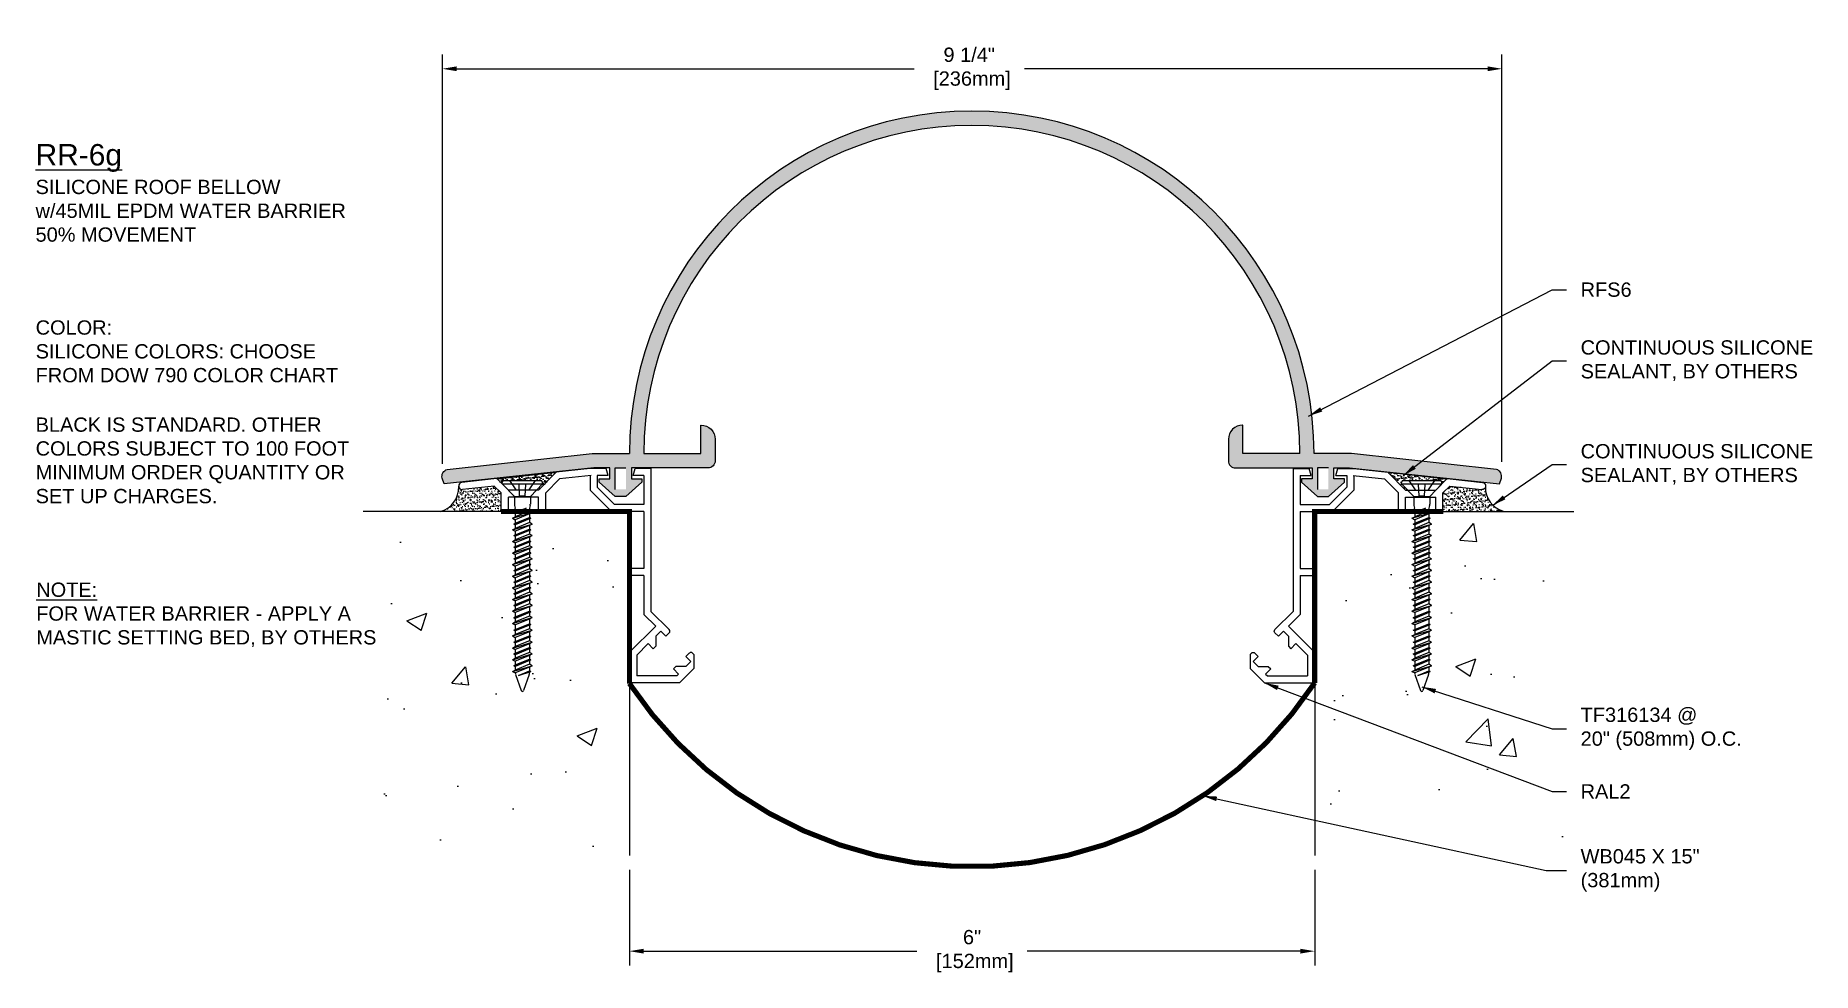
# Model space of a CAD drawing. Header units: inches. Extents: x 0.2 to 15.8, y 0.1 to 8.2.
import ezdxf

# ---------------------------------------------------------------- set-up
doc = ezdxf.new("R2010")
doc.units = ezdxf.units.IN
doc.header["$MEASUREMENT"] = 0
doc.linetypes.add('DASHED', pattern=[0.75, 0.5, -0.25])
for name, color, linetype in [('Anchors', 4, 'Continuous'), ('Conditions', 1, 'Continuous'), ('Dimensions', 3, 'Continuous'), ('Fillers', 2, 'Continuous'), ('Metals', 7, 'Continuous'), ('TEXT', 2, 'Continuous')]:
    doc.layers.add(name, color=color, linetype=linetype)
doc.styles.add('ARIAL', font='arial.ttf')
doc.dimstyles.new('Arial', dxfattribs={"dimtxt": 0.125, "dimasz": 0.125, "dimexe": 0.125, "dimexo": 0.125, "dimgap": 0.125, "dimtad": 0, "dimtih": 1, "dimtoh": 1, "dimdec": 4, "dimzin": 3, "dimdsep": 46, "dimlunit": 4, "dimtxsty": 'ARIAL', "dimcen": 0.125, "dimadec": 0, "dimazin": 0, "dimtfac": 1, "dimtdec": 4, "dimtofl": 0, "dimtmove": 0, "dimatfit": 3, "dimfxl": 0, "dimfrac": 2, "dimtolj": 1, "dimtzin": 0, "dimarcsym": 0})

# ---------------------------------------------------------------- blocks, each defined once
blk = doc.blocks.new('*D6')
at = {"layer": 'DEFPOINTS', "color": 0}
for p in [(5.435, 1.074), (11.435, 1.074), (11.435, 0.238)]:
    blk.add_point(p, dxfattribs=at)
at = {"layer": 'Dimensions', "color": 0, "lineweight": -2}
for p, q in [((5.435, 0.949), (5.435, 0.113)), ((11.435, 0.949), (11.435, 0.113)), ((5.56, 0.238), (7.952, 0.238)), ((11.31, 0.238), (8.918, 0.238))]:
    blk.add_line(p, q, dxfattribs=at)
at = {"layer": 'Dimensions', "color": 0}
for points in [[(5.56, 0.259), (5.56, 0.217), (5.435, 0.238)], [(11.31, 0.259), (11.31, 0.217), (11.435, 0.238)]]:
    blk.add_solid(points, dxfattribs=at)
at = {"layer": 'Dimensions', "color": 0, "insert": (8.435, 0.238), "char_height": 0.125, "attachment_point": 5, "style": 'ARIAL'}
blk.add_mtext('\\A1;6"\\P [152mm]', dxfattribs=at)
blk = doc.blocks.new('*D7')
at = {"layer": 'DEFPOINTS', "color": 0}
for p in [(13.074, 7.959), (3.798, 4.377), (13.074, 4.394)]:
    blk.add_point(p, dxfattribs=at)
at = {"layer": 'Dimensions', "color": 0, "lineweight": -2}
for p, q in [((3.798, 4.502), (3.798, 8.084)), ((3.923, 7.959), (7.927, 7.959)), ((12.949, 7.959), (8.894, 7.959)), ((13.074, 4.519), (13.074, 8.084))]:
    blk.add_line(p, q, dxfattribs=at)
at = {"layer": 'Dimensions', "color": 0}
for points in [[(3.923, 7.98), (3.923, 7.938), (3.798, 7.959)], [(12.949, 7.98), (12.949, 7.938), (13.074, 7.959)]]:
    blk.add_solid(points, dxfattribs=at)
at = {"layer": 'Dimensions', "color": 0, "insert": (8.41, 7.959), "char_height": 0.125, "attachment_point": 5, "style": 'ARIAL'}
blk.add_mtext('\\A1;9 1/4"\\P [236mm]', dxfattribs=at)
blk = doc.blocks.new('A$C63CB1885')
for p, q in [((-0.176, 0), (-0.175, 0.018)), ((-0.176, 0), (0.176, 0)), ((-0.176, 0), (-0.07, -0.113)), ((-0.163, 0.029), (0.163, 0.029)), ((0.07, -0.113), (0.176, 0)), ((0.176, 0), (0.175, 0.018)), ((-0.07, -0.113), (0.07, -0.113)), ((-0.07, -0.113), (-0.07, -0.18)), ((0.07, -0.113), (0.07, -0.18)), ((-0.086, -0.302), (0.086, -0.251)), ((-0.086, -0.302), (-0.062, -0.289)), ((-0.086, -0.302), (-0.062, -0.315)), ((-0.074, -0.251), (0.032, -0.215)), ((-0.074, -0.251), (-0.062, -0.245)), ((-0.074, -0.251), (-0.062, -0.257)), ((-0.074, -0.353), (0.074, -0.302)), ((-0.069, -0.189), (-0.063, -0.215)), ((-0.062, -0.245), (0.032, -0.215)), ((0.032, -0.215), (-0.062, -0.257)), ((-0.062, -0.225), (-0.062, -0.245)), ((0.062, -0.238), (-0.062, -0.289)), ((-0.062, -0.257), (-0.062, -0.289)), ((0.062, -0.264), (-0.062, -0.315)), ((-0.062, -0.346), (0.062, -0.296)), ((0.062, -0.308), (-0.062, -0.359)), ((0.062, -0.225), (0.062, -0.238)), ((0.086, -0.251), (0.062, -0.238)), ((0.086, -0.251), (0.062, -0.264)), ((0.062, -0.264), (0.062, -0.296)), ((0.074, -0.302), (0.062, -0.296)), ((0.074, -0.302), (0.062, -0.308)), ((0.062, -0.308), (0.062, -0.34)), ((0.069, -0.189), (0.063, -0.215)), ((-0.086, -0.403), (0.086, -0.353)), ((-0.086, -0.403), (-0.062, -0.391)), ((-0.086, -0.403), (-0.062, -0.416)), ((-0.086, -0.505), (0.086, -0.454)), ((-0.074, -0.353), (-0.062, -0.346)), ((-0.074, -0.353), (-0.062, -0.359)), ((-0.074, -0.454), (0.074, -0.403)), ((-0.074, -0.454), (-0.062, -0.448)), ((-0.074, -0.454), (-0.062, -0.46)), ((-0.062, -0.315), (-0.062, -0.346)), ((0.062, -0.34), (-0.062, -0.391)), ((-0.062, -0.359), (-0.062, -0.391)), ((0.062, -0.366), (-0.062, -0.416)), ((-0.062, -0.448), (0.062, -0.397)), ((0.062, -0.41), (-0.062, -0.46)), ((-0.062, -0.416), (-0.062, -0.448)), ((0.062, -0.441), (-0.062, -0.492)), ((-0.062, -0.46), (-0.062, -0.492)), ((0.086, -0.353), (0.062, -0.34)), ((0.086, -0.353), (0.062, -0.366)), ((0.062, -0.366), (0.062, -0.397)), ((0.074, -0.403), (0.062, -0.397)), ((0.074, -0.403), (0.062, -0.41)), ((0.062, -0.41), (0.062, -0.441)), ((0.086, -0.454), (0.062, -0.441)), ((0.086, -0.454), (0.062, -0.467)), ((-0.086, -0.505), (-0.062, -0.492)), ((-0.086, -0.505), (-0.062, -0.518)), ((-0.086, -0.607), (0.086, -0.556)), ((-0.086, -0.607), (-0.062, -0.594)), ((-0.086, -0.607), (-0.062, -0.619)), ((-0.074, -0.556), (0.074, -0.505)), ((-0.074, -0.556), (-0.062, -0.55)), ((-0.074, -0.556), (-0.062, -0.562)), ((-0.074, -0.657), (0.074, -0.607)), ((0.062, -0.467), (-0.062, -0.518)), ((-0.062, -0.55), (0.062, -0.499)), ((0.062, -0.511), (-0.062, -0.562)), ((-0.062, -0.518), (-0.062, -0.55)), ((0.062, -0.543), (-0.062, -0.594)), ((-0.062, -0.562), (-0.062, -0.594)), ((0.062, -0.569), (-0.062, -0.619)), ((-0.062, -0.651), (0.062, -0.6)), ((0.062, -0.613), (-0.062, -0.664)), ((-0.062, -0.619), (-0.062, -0.651)), ((0.062, -0.467), (0.062, -0.499)), ((0.074, -0.505), (0.062, -0.499)), ((0.074, -0.505), (0.062, -0.511)), ((0.062, -0.511), (0.062, -0.543)), ((0.086, -0.556), (0.062, -0.543)), ((0.086, -0.556), (0.062, -0.569)), ((0.062, -0.569), (0.062, -0.6)), ((0.074, -0.607), (0.062, -0.6)), ((0.074, -0.607), (0.062, -0.613)), ((0.062, -0.613), (0.062, -0.644)), ((-0.086, -0.708), (0.086, -0.657)), ((-0.086, -0.708), (-0.062, -0.695)), ((-0.086, -0.708), (-0.062, -0.721)), ((-0.086, -0.81), (0.086, -0.759)), ((-0.074, -0.657), (-0.062, -0.651)), ((-0.074, -0.657), (-0.062, -0.664)), ((-0.074, -0.759), (0.074, -0.708)), ((-0.074, -0.759), (-0.062, -0.753)), ((-0.074, -0.759), (-0.062, -0.765)), ((0.062, -0.644), (-0.062, -0.695)), ((-0.062, -0.664), (-0.062, -0.695)), ((0.062, -0.67), (-0.062, -0.721)), ((-0.062, -0.753), (0.062, -0.702)), ((0.062, -0.714), (-0.062, -0.765)), ((-0.062, -0.721), (-0.062, -0.753)), ((0.062, -0.746), (-0.062, -0.797)), ((-0.062, -0.765), (-0.062, -0.797)), ((0.062, -0.772), (-0.062, -0.823)), ((0.086, -0.657), (0.062, -0.644)), ((0.086, -0.657), (0.062, -0.67)), ((0.062, -0.67), (0.062, -0.702)), ((0.074, -0.708), (0.062, -0.702)), ((0.074, -0.708), (0.062, -0.714)), ((0.062, -0.714), (0.062, -0.746)), ((0.086, -0.759), (0.062, -0.746)), ((0.086, -0.759), (0.062, -0.772)), ((0.062, -0.772), (0.062, -0.804)), ((-0.086, -0.81), (-0.062, -0.797)), ((-0.086, -0.81), (-0.062, -0.823)), ((-0.086, -0.911), (0.086, -0.86)), ((-0.086, -0.911), (-0.062, -0.898)), ((-0.086, -0.911), (-0.062, -0.924)), ((-0.074, -0.86), (0.074, -0.81)), ((-0.074, -0.86), (-0.062, -0.854)), ((-0.074, -0.86), (-0.062, -0.867)), ((-0.074, -0.962), (0.074, -0.911)), ((-0.062, -0.854), (0.062, -0.804)), ((0.062, -0.816), (-0.062, -0.867)), ((-0.062, -0.823), (-0.062, -0.854)), ((0.062, -0.848), (-0.062, -0.898)), ((-0.062, -0.867), (-0.062, -0.898)), ((0.062, -0.873), (-0.062, -0.924)), ((-0.062, -0.956), (0.062, -0.905)), ((0.062, -0.917), (-0.062, -0.968)), ((-0.062, -0.924), (-0.062, -0.956)), ((0.074, -0.81), (0.062, -0.804)), ((0.074, -0.81), (0.062, -0.816)), ((0.062, -0.816), (0.062, -0.848)), ((0.086, -0.86), (0.062, -0.848)), ((0.086, -0.86), (0.062, -0.873)), ((0.062, -0.873), (0.062, -0.905)), ((0.074, -0.911), (0.062, -0.905)), ((0.074, -0.911), (0.062, -0.917)), ((0.062, -0.917), (0.062, -0.949)), ((-0.086, -1.013), (0.086, -0.962)), ((-0.086, -1.013), (-0.062, -1)), ((-0.086, -1.013), (-0.062, -1.026)), ((-0.086, -1.114), (0.086, -1.064)), ((-0.074, -0.962), (-0.062, -0.956)), ((-0.074, -0.962), (-0.062, -0.968)), ((-0.074, -1.064), (0.074, -1.013)), ((-0.074, -1.064), (-0.062, -1.057)), ((-0.074, -1.064), (-0.062, -1.07)), ((0.062, -0.949), (-0.062, -1)), ((-0.062, -0.968), (-0.062, -1)), ((0.062, -0.975), (-0.062, -1.026)), ((-0.062, -1.057), (0.062, -1.007)), ((0.062, -1.019), (-0.062, -1.07)), ((-0.062, -1.026), (-0.062, -1.057)), ((0.062, -1.051), (-0.062, -1.101)), ((-0.062, -1.07), (-0.062, -1.101)), ((0.062, -1.077), (-0.062, -1.127)), ((0.086, -0.962), (0.062, -0.949)), ((0.086, -0.962), (0.062, -0.975)), ((0.062, -0.975), (0.062, -1.007)), ((0.074, -1.013), (0.062, -1.007)), ((0.074, -1.013), (0.062, -1.019)), ((0.062, -1.019), (0.062, -1.051)), ((0.086, -1.064), (0.062, -1.051)), ((0.086, -1.064), (0.062, -1.077)), ((0.062, -1.077), (0.062, -1.115)), ((-0.086, -1.114), (-0.062, -1.101)), ((-0.086, -1.114), (-0.062, -1.127)), ((-0.086, -1.222), (0.086, -1.171)), ((-0.086, -1.222), (-0.062, -1.209)), ((-0.086, -1.222), (-0.062, -1.235)), ((-0.074, -1.171), (0.074, -1.121)), ((-0.074, -1.171), (-0.062, -1.165)), ((-0.074, -1.171), (-0.062, -1.178)), ((-0.074, -1.282), (0.074, -1.231)), ((-0.062, -1.165), (0.062, -1.115)), ((0.062, -1.127), (-0.062, -1.178)), ((-0.062, -1.127), (-0.062, -1.165)), ((0.062, -1.159), (-0.062, -1.209)), ((-0.062, -1.178), (-0.062, -1.209)), ((0.062, -1.184), (-0.062, -1.235)), ((-0.062, -1.275), (0.062, -1.225)), ((-0.062, -1.235), (-0.062, -1.275)), ((0.062, -1.237), (-0.062, -1.288)), ((0.074, -1.121), (0.062, -1.115)), ((0.074, -1.121), (0.062, -1.127)), ((0.062, -1.127), (0.062, -1.159)), ((0.086, -1.171), (0.062, -1.159)), ((0.086, -1.171), (0.062, -1.184)), ((0.062, -1.184), (0.062, -1.225)), ((0.074, -1.231), (0.062, -1.225)), ((0.074, -1.231), (0.062, -1.237)), ((0.062, -1.237), (0.062, -1.269)), ((-0.086, -1.332), (0.086, -1.282)), ((-0.086, -1.332), (-0.062, -1.319)), ((-0.086, -1.332), (-0.062, -1.345)), ((-0.086, -1.438), (0.086, -1.387)), ((-0.074, -1.282), (-0.062, -1.275)), ((-0.074, -1.282), (-0.062, -1.288)), ((-0.074, -1.387), (0.074, -1.336)), ((-0.074, -1.387), (-0.062, -1.381)), ((-0.074, -1.387), (-0.062, -1.393)), ((0.062, -1.269), (-0.062, -1.319)), ((-0.062, -1.288), (-0.062, -1.319)), ((0.062, -1.295), (-0.062, -1.345)), ((-0.062, -1.381), (0.062, -1.33)), ((0.062, -1.343), (-0.062, -1.393)), ((-0.062, -1.345), (-0.062, -1.381)), ((0.062, -1.374), (-0.062, -1.425)), ((-0.062, -1.393), (-0.062, -1.425)), ((0.062, -1.4), (-0.062, -1.451)), ((0.086, -1.282), (0.062, -1.269)), ((0.086, -1.282), (0.062, -1.295)), ((0.062, -1.295), (0.062, -1.33)), ((0.074, -1.336), (0.062, -1.33)), ((0.074, -1.336), (0.062, -1.343)), ((0.062, -1.343), (0.062, -1.374)), ((0.086, -1.387), (0.062, -1.374)), ((0.086, -1.387), (0.062, -1.4)), ((0.062, -1.4), (0.062, -1.433)), ((-0.086, -1.438), (-0.062, -1.425)), ((-0.086, -1.438), (-0.062, -1.451)), ((-0.086, -1.54), (0.086, -1.489)), ((-0.086, -1.54), (-0.062, -1.527)), ((-0.086, -1.54), (-0.062, -1.553)), ((-0.074, -1.489), (0.074, -1.439)), ((-0.074, -1.489), (-0.062, -1.483)), ((-0.074, -1.489), (-0.062, -1.496)), ((-0.074, -1.592), (0.074, -1.541)), ((-0.062, -1.483), (0.062, -1.433)), ((0.062, -1.445), (-0.062, -1.496)), ((-0.062, -1.451), (-0.062, -1.483)), ((0.062, -1.477), (-0.062, -1.527)), ((-0.062, -1.496), (-0.062, -1.527)), ((0.062, -1.502), (-0.062, -1.553)), ((-0.062, -1.586), (0.062, -1.535)), ((0.062, -1.547), (-0.062, -1.598)), ((-0.062, -1.553), (-0.062, -1.586)), ((0.074, -1.439), (0.062, -1.433)), ((0.074, -1.439), (0.062, -1.445)), ((0.062, -1.445), (0.062, -1.477)), ((0.086, -1.489), (0.062, -1.477)), ((0.086, -1.489), (0.062, -1.502)), ((0.062, -1.502), (0.062, -1.535)), ((0.074, -1.541), (0.062, -1.535)), ((0.074, -1.541), (0.062, -1.547)), ((0.062, -1.547), (0.062, -1.579)), ((-0.086, -1.643), (0.086, -1.592)), ((-0.086, -1.643), (-0.062, -1.63)), ((-0.086, -1.643), (-0.062, -1.655)), ((-0.074, -1.592), (-0.062, -1.586)), ((-0.074, -1.592), (-0.062, -1.598)), ((0.062, -1.579), (-0.062, -1.63)), ((-0.062, -1.598), (-0.062, -1.63)), ((0.062, -1.605), (-0.062, -1.655)), ((-0.06, -1.668), (-0.01, -1.81)), ((-0.034, -1.679), (0.062, -1.636)), ((-0.034, -1.679), (0.074, -1.643)), ((0.062, -1.649), (-0.034, -1.679)), ((0.06, -1.668), (0.01, -1.81)), ((0.086, -1.592), (0.062, -1.579)), ((0.086, -1.592), (0.062, -1.605)), ((0.062, -1.605), (0.062, -1.652)), ((0.074, -1.643), (0.062, -1.636)), ((0.074, -1.643), (0.062, -1.649))]:
    blk.add_line(p, q)
at = {"linetype": 'DASHED', "ltscale": 0.025}
for p, q in [((-0.113, 0.029), (-0.024, -0.106)), ((-0.024, -0.106), (-0.031, 0.028)), ((0.024, -0.106), (0.031, 0.029)), ((0.112, 0.029), (0.024, -0.106)), ((-0.024, -0.106), (0.024, -0.106))]:
    blk.add_line(p, q, dxfattribs=at)
for centre, radius, start, end in [((-0.163, 0.017), 0.0112, 90, 175), ((0.163, 0.017), 0.0112, 5, 90), ((-0.023, -0.18), 0.0465, 180, 191.9357), ((-0.109, -0.225), 0.0465, 0, 11.9357), ((0.109, -0.225), 0.0465, 168.0643, 180), ((0.023, -0.18), 0.0465, 348.0643, 0), ((-0.016, -1.652), 0.0465, 183.9476, 199.3058), ((0.016, -1.652), 0.0465, 340.6942, 0), ((0, -1.806), 0.0106, 204.1001, 335.8999)]:
    blk.add_arc(centre, radius, start, end)
blk = doc.blocks.new('TF316134')
blk.add_blockref('A$C63CB1885', (0, -0.0285))
blk = doc.blocks.new('RAL2')
for p, q in [((-0.345, 1.875), (-0.642, 1.843)), ((-0.205, 1.875), (-0.345, 1.875)), ((-0.188, 1.813), (-0.205, 1.875)), ((0.03, 1.813), (0.047, 1.875)), ((0.187, 1.875), (0.047, 1.875)), ((0.187, 1.875), (0.187, 0.625)), ((-1.497, 1.72), (-1.497, 1.718)), ((-1.162, 1.787), (-1.47, 1.753)), ((-1.185, 1.722), (-1.464, 1.692)), ((-1.125, 1.662), (-1.185, 1.722)), ((-1.062, 1.687), (-1.162, 1.787)), ((-0.797, 1.687), (-0.642, 1.843)), ((-0.735, 1.662), (-0.613, 1.784)), ((-0.338, 1.813), (-0.613, 1.784)), ((-0.345, 1.813), (-0.345, 1.687)), ((-0.188, 1.813), (-0.283, 1.813)), ((-0.283, 1.813), (-0.283, 1.713)), ((-0.132, 1.562), (-0.283, 1.713)), ((0.125, 1.813), (0.03, 1.813)), ((0.125, 1.813), (0.125, 1.562)), ((-1.125, 1.5), (-1.125, 1.662)), ((-0.797, 1.687), (-1.062, 1.687)), ((-0.797, 1.625), (-1.062, 1.625)), ((-1.062, 1.5), (-1.062, 1.625)), ((-0.797, 1.5), (-0.797, 1.625)), ((-0.735, 1.5), (-0.735, 1.662)), ((-0.158, 1.5), (-0.345, 1.687)), ((0.125, 1.562), (-0.132, 1.562)), ((-1.062, 1.5), (-1.125, 1.5)), ((-0.735, 1.5), (-0.797, 1.5)), ((0.125, 1.5), (-0.158, 1.5)), ((0.125, 1.5), (0.125, 1)), ((0, 1), (0, 0.938)), ((0.125, 1), (0, 1)), ((0.125, 0.938), (0, 0.938)), ((0.125, 0.938), (0.125, 0.599)), ((0.187, 0.625), (0.346, 0.466)), ((0.228, 0.496), (0, 0.268)), ((0.125, 0.599), (0.228, 0.496)), ((0.163, 0.343), (0.062, 0.242)), ((0.163, 0.343), (0.206, 0.299)), ((0.228, 0.321), (0.206, 0.299)), ((0.272, 0.452), (0.228, 0.408)), ((0.228, 0.408), (0.228, 0.321)), ((0.272, 0.452), (0.316, 0.408)), ((0.346, 0.438), (0.316, 0.408)), ((0, 0.268), (0, 0)), ((0.062, 0.242), (0.062, 0.062)), ((0.522, 0.261), (0.493, 0.232)), ((0.493, 0.232), (0.537, 0.187)), ((0.537, 0.187), (0.493, 0.143)), ((0.551, 0.261), (0.563, 0.249)), ((0.563, 0.249), (0.563, 0.125)), ((0.438, 0), (0, 0)), ((0.412, 0.062), (0.062, 0.062)), ((0.405, 0.144), (0.383, 0.122)), ((0.383, 0.122), (0.428, 0.077)), ((0.493, 0.143), (0.405, 0.144)), ((0.428, 0.077), (0.412, 0.062)), ((0.563, 0.125), (0.438, 0))]:
    blk.add_line(p, q)
for centre, radius, start, end in [((-1.467, 1.723), 0.03, 96.1768, 186.1768), ((-1.467, 1.721), 0.03, 186.1768, 276.1768), ((0.332, 0.452), 0.02, 315, 45), ((0.537, 0.247), 0.02, 45, 135)]:
    blk.add_arc(centre, radius, start, end)
blk = doc.blocks.new('RFS6 at 6RR')
h = blk.add_hatch(color=256)
h.dxf.hatch_style = 1
h.paths.add_polyline_path([(0.922, 0.251, 0.416578), (0.797, 0.375), (0.797, 0.125), (0.297, 0.125, -1), (6.041, 0.125), (5.541, 0.125), (5.541, 0.375, 0.416578), (5.416, 0.251), (5.416, 0.062, 0.414214), (5.478, 0), (6.15, 0), (6.15, -0.094), (6.056, -0.094), (6.056, -0.125), (6.197, -0.25), (6.244, -0.25), (6.291, -0.25), (6.431, -0.125), (6.431, -0.094), (6.338, -0.094), (6.338, 0), (6.477, 0), (7.79, -0.138), (7.806, -0.09, 0.414214), (7.762, -0.013), (6.494, 0.125), (6.166, 0.125, 1), (0.172, 0.125), (-0.156, 0.125), (-1.424, -0.013, 0.450136), (-1.466, -0.097), (-1.452, -0.138), (-0.14, 0), (0, 0), (0, -0.094), (-0.094, -0.094), (-0.094, -0.125), (0.047, -0.25), (0.094, -0.25), (0.141, -0.25), (0.281, -0.125), (0.281, -0.094), (0.188, -0.094), (0.188, 0), (0.859, 0, 0.414214), (0.922, 0.062)])
h.paths.add_polyline_path([(0.141, 0), (0.141, -0.188), (0.047, -0.188), (0.047, 0), (0.094, 0)], flags=16)
h.paths.add_polyline_path([(6.197, 0), (6.244, 0), (6.291, 0), (6.291, -0.188), (6.197, -0.188)], flags=16)
for p, q in [((0.047, 0), (0.094, 0)), ((0.047, -0.188), (0.047, 0)), ((0.094, 0), (0.141, 0)), ((6.197, 0), (6.197, -0.188)), ((6.244, 0), (6.197, 0)), ((6.291, 0), (6.244, 0))]:
    blk.add_line(p, q)
for points in [[(0.297, 0.125), (0.797, 0.125), (0.797, 0.375), (0.798, 0.375, -0.414214), (0.922, 0.251), (0.922, 0.062, -0.414214), (0.859, 0), (0.188, 0), (0.188, -0.094), (0.281, -0.094), (0.281, -0.125), (0.141, -0.25), (0.094, -0.25), (0.047, -0.25), (-0.094, -0.125), (-0.094, -0.094), (0, -0.094), (0, 0), (-0.14, 0), (-1.452, -0.138), (-1.468, -0.09, -0.414214), (-1.424, -0.013), (-0.156, 0.125), (0.172, 0.125)], [(6.041, 0.125), (5.541, 0.125), (5.541, 0.375), (5.54, 0.375, 0.414214), (5.416, 0.251), (5.416, 0.062, 0.414214), (5.478, 0), (6.15, 0), (6.15, -0.094), (6.056, -0.094), (6.056, -0.125), (6.197, -0.25), (6.244, -0.25), (6.291, -0.25), (6.431, -0.125), (6.431, -0.094), (6.338, -0.094), (6.338, 0), (6.477, 0), (7.79, -0.138), (7.806, -0.09, 0.414214), (7.762, -0.013), (6.494, 0.125), (6.166, 0.125)]]:
    blk.add_lwpolyline(points, format="xyb")
for radius in [2.997, 2.872]:
    blk.add_arc((3.169, 0.125), radius, 0, 180)

msp = doc.modelspace()

# ---------------------------------------------------------------- hatches: boundary and pattern name
at = {"layer": 'Conditions'}
h = msp.add_hatch(dxfattribs=at)
h.set_pattern_fill('AR-SAND', color=256, scale=0.02)
h.set_pattern_definition([(37.5, (0.12159, -0.037263), (-0.00125987, 0.03853648), [0, -0.0304, 0, -0.034, 0, -0.0325]), (7.5, (0.12159, -0.037263), (0.03539553, 0.05644292), [0, -0.0164, 0, -0.0274, 0, -0.0105]), (327.5, (0.09699, -0.037263), (0.06228284, 0.00011318), [0, -0.01, 0, -0.036, 0, -0.047]), (317.5, (0.09699, -0.037263), (0.06012253, 0.0175535), [0, -0.005, 0, -0.0236, 0, -0.027])])
h.paths.add_polyline_path([(4.79531, 4.42871), (4.27484, 4.37238), (4.36355, 4.28366), (4.3215, 4.32808), (4.3231, 4.34631, -0.38887873), (4.3343, 4.35658), (4.6612, 4.35658, -0.38887873), (4.67241, 4.34631), (4.674, 4.32808), (4.62167, 4.27281), (4.63941, 4.27281)])
h = msp.add_hatch(dxfattribs=at)
h.set_pattern_fill('AR-SAND', color=256, scale=0.02)
h.set_pattern_definition([(37.5, (-0.87841, -0.037263), (-0.00125987, 0.038536475), [0, -0.0304, 0, -0.034, 0, -0.0325]), (7.5, (-0.87841, -0.037263), (0.03539553, 0.05644292), [0, -0.0164, 0, -0.0274, 0, -0.0105]), (327.5, (-0.90301, -0.037263), (0.06228284, 0.00011318), [0, -0.01, 0, -0.036, 0, -0.047]), (317.5, (-0.90301, -0.037263), (0.06012253, 0.01755351), [0, -0.005, 0, -0.0236, 0, -0.027])])
h.paths.add_polyline_path([(12.07501, 4.42871), (12.23091, 4.27281), (12.24864, 4.27281), (12.19631, 4.32808), (12.19791, 4.34631, -0.38887873), (12.20912, 4.35658), (12.53601, 4.35658, -0.38887873), (12.54722, 4.34631), (12.54881, 4.32808), (12.50676, 4.28366), (12.59548, 4.37238)])
h = msp.add_hatch(dxfattribs=at)
h.set_pattern_fill('AR-SAND', color=256, scale=0.02)
h.set_pattern_definition([(37.5, (0.07698, -1.23171), (-0.00125987, 0.03853648), [0, -0.0304, 0, -0.034, 0, -0.0325]), (7.5, (0.07698, -1.23171), (0.03539553, 0.05644292), [0, -0.0164, 0, -0.0274, 0, -0.0105]), (327.5, (0.05238, -1.23171), (0.06228284, 0.00011318), [0, -0.01, 0, -0.036, 0, -0.047]), (317.5, (0.05238, -1.23171), (0.06012253, 0.0175535), [0, -0.005, 0, -0.0236, 0, -0.027])])
h.paths.add_polyline_path([(4.31191, 4.24763), (4.25199, 4.30754), (3.9734, 4.2774, -0.41421356), (3.94035, 4.30399, -0.35781751), (3.77888, 4.08581), (4.31191, 4.08581)])
h = msp.add_hatch(dxfattribs=at)
h.set_pattern_fill('AR-SAND', color=256, scale=0.02)
h.set_pattern_definition([(37.5, (4.06785, -1.23072), (-0.00125987, 0.03853648), [0, -0.0304, 0, -0.034, 0, -0.0325]), (7.5, (4.06785, -1.23072), (0.03539553, 0.05644292), [0, -0.0164, 0, -0.0274, 0, -0.0105]), (327.5, (4.04325, -1.23072), (0.06228284, 0.00011318), [0, -0.01, 0, -0.036, 0, -0.047]), (317.5, (4.04325, -1.23072), (0.06012253, 0.0175535), [0, -0.005, 0, -0.0236, 0, -0.027])])
edge = h.paths.add_edge_path()
edge.add_line((12.55841, 4.24763), (12.61833, 4.30754))
edge.add_line((12.61833, 4.30754), (12.89702, 4.27838))
edge.add_arc((12.90025, 4.30821), 0.03, 263.823199, 353.823199)
edge.add_arc((13.14373, 4.29426), 0.21393, 177.127365, 255.879759)
edge.add_line((13.09154, 4.0868), (12.55841, 4.0868))
edge.add_line((12.55841, 4.0868), (12.55841, 4.24763))
h = msp.add_hatch(dxfattribs=at)
h.set_pattern_fill('AR-CONC', color=256, scale=0.25)
h.set_pattern_definition([(50, (25.3915, -56.6552), (1.79315, -0.15688), [0.1875, -2.0625]), (355, (25.3915, -56.6552), (-0.34688, 1.88048), [0.15, -1.65]), (100.4514, (25.541, -56.6682), (1.44627, 1.7236), [0.15935, -1.752855]), (46.1842, (25.3915, -56.1552), (2.6681, -0.4138), [0.28125, -3.09375]), (96.6356, (25.6138, -56.1897), (2.33665, 2.4353), [0.23903, -2.62928]), (351.184, (25.3915, -56.1552), (2.33665, 2.4353), [0.225, -2.475]), (21, (25.6415, -56.2802), (1.492268, -1.006547), [0.1875, -2.0625]), (326, (25.6415, -56.2802), (0.60829, 1.812875), [0.15, -1.65]), (71.4514, (25.7658, -56.364), (2.100556, 0.80633), [0.15935, -1.752855]), (37.5, (25.3915, -56.6552), (0.0303996, 0.8322346), [0, -1.63, 0, -1.675, 0, -1.65625]), (7.5, (25.3915, -56.6552), (0.657674, 0.986029), [0, -0.955, 0, -1.5925, 0, -0.63125]), (327.5, (24.834, -56.6552), (1.334556, -0.056387), [0, -0.625, 0, -1.95, 0, -2.5875]), (317.5, (24.584, -56.6552), (1.457965, 0.250262), [0, -0.8125, 0, -1.295, 0, -1.8375])])
h.paths.add_polyline_path([(4.4115, 2.92302), (4.4355, 2.93595), (4.4355, 2.96764), (4.42406, 2.9738), (4.4355, 2.97997), (4.4355, 3.01166), (4.4115, 3.02458), (4.4355, 3.03751), (4.4355, 3.0692), (4.42406, 3.07536), (4.4355, 3.08153), (4.4355, 3.11322), (4.4115, 3.12615), (4.4355, 3.13907), (4.4355, 3.17076), (4.42406, 3.17693), (4.4355, 3.18309), (4.4355, 3.20697), (4.4115, 3.2199), (4.4355, 3.23282), (4.4355, 3.26451), (4.42406, 3.27068), (4.4355, 3.27684), (4.4355, 3.30853), (4.4115, 3.32146), (4.4355, 3.33438), (4.4355, 3.36608), (4.42406, 3.37224), (4.4355, 3.3784), (4.4355, 3.4101), (4.4115, 3.42302), (4.4355, 3.43595), (4.4355, 3.46764), (4.42406, 3.4738), (4.4355, 3.47997), (4.4355, 3.51166), (4.4115, 3.52458), (4.4355, 3.53751), (4.4355, 3.5692), (4.42406, 3.57536), (4.4355, 3.58153), (4.4355, 3.61322), (4.4115, 3.62615), (4.4355, 3.63907), (4.4355, 3.67076), (4.42406, 3.67693), (4.4355, 3.68309), (4.4355, 3.71478), (4.4115, 3.72771), (4.4355, 3.74063), (4.4355, 3.77233), (4.42406, 3.77849), (4.4355, 3.78465), (4.4355, 3.81635), (4.4115, 3.82927), (4.4355, 3.8422), (4.4355, 3.87389), (4.42406, 3.88005), (4.4355, 3.88622), (4.4355, 3.91791), (4.4115, 3.93083), (4.4355, 3.94376), (4.4355, 3.97545), (4.42406, 3.98161), (4.4355, 3.98778), (4.4355, 4.01947), (4.4115, 4.0324), (4.4355, 4.04532), (4.4355, 4.07701), (4.41917, 4.08581), (3.10244, 4.08581), (3.10244, 1.07401), (5.43516, 1.07401), (5.43516, 4.08581), (5.27891, 4.08581), (4.57912, 4.08581), (4.584, 4.08318), (4.56, 4.07025), (4.56, 4.03856), (4.57145, 4.0324), (4.56, 4.02623), (4.56, 3.99454), (4.584, 3.98161), (4.56, 3.96869), (4.56, 3.937), (4.57145, 3.93083), (4.56, 3.92467), (4.56, 3.89298), (4.584, 3.88005), (4.56, 3.86713), (4.56, 3.83543), (4.57145, 3.82927), (4.56, 3.82311), (4.56, 3.79141), (4.584, 3.77849), (4.56, 3.76556), (4.56, 3.73387), (4.57145, 3.72771), (4.56, 3.72154), (4.56, 3.68985), (4.584, 3.67693), (4.56, 3.664), (4.56, 3.63231), (4.57145, 3.62615), (4.56, 3.61998), (4.56, 3.58829), (4.584, 3.57536), (4.56, 3.56244), (4.56, 3.53075), (4.57145, 3.52458), (4.56, 3.51842), (4.56, 3.48673), (4.584, 3.4738), (4.56, 3.46088), (4.56, 3.42918), (4.57145, 3.42302), (4.56, 3.41686), (4.56, 3.38516), (4.584, 3.37224), (4.56, 3.35931), (4.56, 3.32762), (4.57145, 3.32146), (4.56, 3.31529), (4.56, 3.2836), (4.584, 3.27068), (4.56, 3.25775), (4.56, 3.23387), (4.57145, 3.22771), (4.56, 3.22154), (4.56, 3.18985), (4.584, 3.17693), (4.56, 3.164), (4.56, 3.13231), (4.57145, 3.12615), (4.56, 3.11998), (4.56, 3.08829), (4.584, 3.07536), (4.56, 3.06244), (4.56, 3.03075), (4.57145, 3.02458), (4.56, 3.01842), (4.56, 2.98673), (4.584, 2.9738), (4.56, 2.96088), (4.56, 2.92918), (4.57145, 2.92302), (4.56, 2.91686), (4.56, 2.88516), (4.584, 2.87224), (4.56, 2.85931), (4.56, 2.82762), (4.57145, 2.82146), (4.56, 2.81529), (4.56, 2.7836), (4.584, 2.77068), (4.56, 2.75775), (4.56, 2.72606), (4.57145, 2.7199), (4.56, 2.71373), (4.56, 2.68111, -0.08443704), (4.55739, 2.66574), (4.50798, 2.52469, -0.70927499), (4.48811, 2.52302), (4.43812, 2.66574, -0.08443704), (4.4355, 2.68111), (4.4355, 2.70697), (4.4115, 2.7199), (4.4355, 2.73282), (4.4355, 2.76451), (4.42406, 2.77068), (4.4355, 2.77684), (4.4355, 2.80853), (4.4115, 2.82146), (4.4355, 2.83438), (4.4355, 2.86608), (4.42406, 2.87224), (4.4355, 2.8784), (4.4355, 2.9101)])
h = msp.add_hatch(dxfattribs=at)
h.set_pattern_fill('AR-CONC', color=256, scale=0.25)
h.set_pattern_definition([(50, (27.3915, -56.6552), (1.79315, -0.15688), [0.1875, -2.0625]), (355, (27.3915, -56.6552), (-0.34688, 1.88048), [0.15, -1.65]), (100.4514, (27.541, -56.6682), (1.44627, 1.7236), [0.15935, -1.752855]), (46.184, (27.3915, -56.1552), (2.6681, -0.4138), [0.28125, -3.09375]), (96.6356, (27.6138, -56.1897), (2.33665, 2.4353), [0.23903, -2.62928]), (351.184, (27.3915, -56.1552), (2.33665, 2.4353), [0.225, -2.475]), (21, (27.6415, -56.2802), (1.492268, -1.006547), [0.1875, -2.0625]), (326, (27.6415, -56.2802), (0.60829, 1.812875), [0.15, -1.65]), (71.4514, (27.7658, -56.364), (2.100556, 0.80633), [0.15935, -1.752855]), (37.5, (27.3915, -56.6552), (0.0303996, 0.8322346), [0, -1.63, 0, -1.675, 0, -1.65625]), (7.5, (27.3915, -56.6552), (0.657674, 0.986029), [0, -0.955, 0, -1.5925, 0, -0.63125]), (327.5, (26.834, -56.6552), (1.334556, -0.056387), [0, -0.625, 0, -1.95, 0, -2.5875]), (317.5, (26.584, -56.6552), (1.457965, 0.250262), [0, -0.8125, 0, -1.295, 0, -1.8375])])
h.paths.add_polyline_path([(13.70432, 4.08581), (12.45393, 4.08581), (12.45881, 4.08318), (12.43481, 4.07025), (12.43481, 4.03856), (12.44626, 4.0324), (12.43481, 4.02623), (12.43481, 3.99454), (12.45881, 3.98161), (12.43481, 3.96869), (12.43481, 3.937), (12.44626, 3.93083), (12.43481, 3.92467), (12.43481, 3.89298), (12.45881, 3.88005), (12.43481, 3.86713), (12.43481, 3.83543), (12.44626, 3.82927), (12.43481, 3.82311), (12.43481, 3.79141), (12.45881, 3.77849), (12.43481, 3.76556), (12.43481, 3.73387), (12.44626, 3.72771), (12.43481, 3.72154), (12.43481, 3.68985), (12.45881, 3.67693), (12.43481, 3.664), (12.43481, 3.63231), (12.44626, 3.62615), (12.43481, 3.61998), (12.43481, 3.58829), (12.45881, 3.57536), (12.43481, 3.56244), (12.43481, 3.53075), (12.44626, 3.52458), (12.43481, 3.51842), (12.43481, 3.48673), (12.45881, 3.4738), (12.43481, 3.46088), (12.43481, 3.42918), (12.44626, 3.42302), (12.43481, 3.41686), (12.43481, 3.38516), (12.45881, 3.37224), (12.43481, 3.35931), (12.43481, 3.32762), (12.44626, 3.32146), (12.43481, 3.31529), (12.43481, 3.2836), (12.45881, 3.27068), (12.43481, 3.25775), (12.43481, 3.23387), (12.44626, 3.22771), (12.43481, 3.22154), (12.43481, 3.18985), (12.45881, 3.17693), (12.43481, 3.164), (12.43481, 3.13231), (12.44626, 3.12615), (12.43481, 3.11998), (12.43481, 3.08829), (12.45881, 3.07536), (12.43481, 3.06244), (12.43481, 3.03075), (12.44626, 3.02458), (12.43481, 3.01842), (12.43481, 2.98673), (12.45881, 2.9738), (12.43481, 2.96088), (12.43481, 2.92918), (12.44626, 2.92302), (12.43481, 2.91686), (12.43481, 2.88516), (12.45881, 2.87224), (12.43481, 2.85931), (12.43481, 2.82762), (12.44626, 2.82146), (12.43481, 2.81529), (12.43481, 2.7836), (12.45881, 2.77068), (12.43481, 2.75775), (12.43481, 2.72606), (12.44626, 2.7199), (12.43481, 2.71373), (12.43481, 2.68111, -0.08443704), (12.4322, 2.66574), (12.38279, 2.52469, -0.70927499), (12.36292, 2.52302), (12.31293, 2.66574, -0.08443704), (12.31031, 2.68111), (12.31031, 2.70697), (12.28631, 2.7199), (12.31031, 2.73282), (12.31031, 2.76451), (12.29887, 2.77068), (12.31031, 2.77684), (12.31031, 2.80853), (12.28631, 2.82146), (12.31031, 2.83438), (12.31031, 2.86608), (12.29887, 2.87224), (12.31031, 2.8784), (12.31031, 2.9101), (12.28631, 2.92302), (12.31031, 2.93595), (12.31031, 2.96764), (12.29887, 2.9738), (12.31031, 2.97997), (12.31031, 3.01166), (12.28631, 3.02458), (12.31031, 3.03751), (12.31031, 3.0692), (12.29887, 3.07536), (12.31031, 3.08153), (12.31031, 3.11322), (12.28631, 3.12615), (12.31031, 3.13907), (12.31031, 3.17076), (12.29887, 3.17693), (12.31031, 3.18309), (12.31031, 3.20697), (12.28631, 3.2199), (12.31031, 3.23282), (12.31031, 3.26451), (12.29887, 3.27068), (12.31031, 3.27684), (12.31031, 3.30853), (12.28631, 3.32146), (12.31031, 3.33438), (12.31031, 3.36608), (12.29887, 3.37224), (12.31031, 3.3784), (12.31031, 3.4101), (12.28631, 3.42302), (12.31031, 3.43595), (12.31031, 3.46764), (12.29887, 3.4738), (12.31031, 3.47997), (12.31031, 3.51166), (12.28631, 3.52458), (12.31031, 3.53751), (12.31031, 3.5692), (12.29887, 3.57536), (12.31031, 3.58153), (12.31031, 3.61322), (12.28631, 3.62615), (12.31031, 3.63907), (12.31031, 3.67076), (12.29887, 3.67693), (12.31031, 3.68309), (12.31031, 3.71478), (12.28631, 3.72771), (12.31031, 3.74063), (12.31031, 3.77233), (12.29887, 3.77849), (12.31031, 3.78465), (12.31031, 3.81635), (12.28631, 3.82927), (12.31031, 3.8422), (12.31031, 3.87389), (12.29887, 3.88005), (12.31031, 3.88622), (12.31031, 3.91791), (12.28631, 3.93083), (12.31031, 3.94376), (12.31031, 3.97545), (12.29887, 3.98161), (12.31031, 3.98778), (12.31031, 4.01947), (12.28631, 4.0324), (12.31031, 4.04532), (12.31031, 4.07701), (12.29399, 4.08581), (11.43516, 4.08581), (11.43516, 1.07401), (13.70432, 1.07401)])
h.paths.add_polyline_path([(13.21109, 3.25386), (14.08908, 3.25386), (14.08908, 3.51144), (13.21109, 3.51144)], flags=9)

# ---------------------------------------------------------------- linework, layer by layer
for p, q in [((4.27484, 4.37238), (4.79531, 4.42871)), ((12.07501, 4.42871), (12.59548, 4.37238)), ((5.43516, 4.08581), (3.10244, 4.08581)), ((5.43516, 4.08581), (5.43516, 1.07401)), ((11.43516, 4.08581), (11.43516, 1.07401)), ((11.43516, 4.08581), (11.43516, 1.07401)), ((11.43516, 4.08581), (11.43516, 1.07401)), ((11.43516, 4.08581), (13.70432, 4.08581))]:
    msp.add_line(p, q, dxfattribs=at)
for centre, start, end in [((3.72669, 4.29327), 283.755736, 2.872635), ((13.14373, 4.29426), 177.127365, 256.244264)]:
    msp.add_arc(centre, 0.21393, start, end, dxfattribs=at)
at = {"layer": 'Fillers', "const_width": 0.045}
msp.add_lwpolyline([(4.31016, 4.08581), (5.43516, 4.08581), (5.43516, 2.57991, 0.53517406), (11.43516, 2.58581), (11.43516, 4.08581), (12.56016, 4.08581)], format="xyb", dxfattribs=at)

# ---------------------------------------------------------------- block references
at = {"layer": 'Anchors'}
for p in [(4.49775, 4.35658), (12.37256, 4.35658)]:
    msp.add_blockref('TF316134', p, dxfattribs=at)
at = {"layer": 'Fillers'}
msp.add_blockref('RFS6 at 6RR', (5.26384, 4.4663), dxfattribs=at)
at = {"layer": 'Metals'}
msp.add_blockref('RAL2', (5.43691, 2.58581), dxfattribs=at)
at = {"layer": 'Metals', "xscale": -1}
msp.add_blockref('RAL2', (11.43341, 2.58581), dxfattribs=at)

# ---------------------------------------------------------------- texts
at = {"layer": 'TEXT', "attachment_point": 1, "style": 'ARIAL'}
for s, insert, char_height, width in [('{\\H0.56391x;\\LRR-6g\\P\\H0.66667x;\\lSILICONE ROOF BELLOW\\Pw/45MIL EPDM WATER BARRIER\\P50% MOVEMENT}', (0.23546, 7.30026), 0.3325, 3.5577527), ('COLOR:{\\L                             \\~\\P}SILICONE COLORS: CHOOSE FROM DOW 790 COLOR CHART', (0.23634, 5.7576), 0.125, 2.6476892), ('BLACK IS STANDARD. OTHER COLORS SUBJECT TO 100 FOOT  MINIMUM ORDER QUANTITY OR SET UP CHARGES.', (0.23634, 4.90779), 0.125, 2.8775467), ('{\\LNOTE:}\\PFOR WATER BARRIER - APPLY A MASTIC SETTING BED, BY OTHERS', (0.24155, 3.46341), 0.125, 3.3730366)]:
    msp.add_mtext(s, dxfattribs=dict(at, insert=insert, char_height=char_height, width=width))
at = {"layer": 'TEXT', "char_height": 0.125, "attachment_point": 4, "style": 'ARIAL'}
for s, insert in [('RFS6', (13.76358, 6.02554)), ('CONTINUOUS SILICONE\\PSEALANT, BY OTHERS', (13.76358, 5.40483)), ('CONTINUOUS SILICONE\\PSEALANT, BY OTHERS', (13.76358, 4.497)), ('TF316134 @ \\P20" (508mm) O.C.', (13.76358, 2.18344)), ('RAL2', (13.76358, 1.63591)), ('WB045 X 15"\\P(381mm)', (13.76358, 0.9453))]:
    msp.add_mtext(s, dxfattribs=dict(at, insert=insert))

# ---------------------------------------------------------------- dimensions: what is measured, and where the dimension line sits
at = {"layer": 'Dimensions'}
for base, p1, p2, picture, middle in [((13.07435, 7.95887), (3.79809, 4.37727), (13.07435, 4.39359), '*D7', (8.41047, 7.95887)), ((11.43516, 0.23831), (5.43516, 1.07401), (11.43516, 1.07401), '*D6', (8.43516, 0.23831))]:
    dim = msp.add_linear_dim(base=base, p1=p1, p2=p2, dimstyle='Arial', override={"dimpost": '\\X'}, dxfattribs=at)
    dim.commit()
    dim.dimension.update_dxf_attribs({"geometry": picture, "text_midpoint": middle, "dimtype": 160})

# ---------------------------------------------------------------- leaders
at = {"layer": 'TEXT', "annotation_type": 0, "has_hookline": 1, "hookline_direction": 0}
for points, text_width in [([(11.38102, 4.9207), (13.51358, 6.02554), (13.63858, 6.02554)], 0.42462), ([(10.99541, 2.58581), (13.51358, 1.63591), (13.63858, 1.63591)], 0.41388)]:
    msp.add_leader(points, dimstyle='Arial', override={"dimgap": 0.125, "dimtad": 0}, dxfattribs=dict(at, text_width=text_width))
at = {"layer": 'TEXT'}
for points in [[(12.20912, 4.39881), (13.51358, 5.40483), (13.63858, 5.40483)], [(12.99048, 4.13791), (13.51358, 4.497), (13.63858, 4.497)], [(12.37239, 2.55136), (13.51358, 2.18344), (13.63858, 2.18344)]]:
    msp.add_leader(points, dimstyle='Arial', override={"dimgap": 0.125, "dimtad": 0}, dxfattribs=at)
msp.add_leader([(10.45461, 1.59727), (13.46133, 0.9453), (13.63858, 0.9453)], dimstyle='Arial', dxfattribs=at)

doc.saveas('drawing.dxf')
